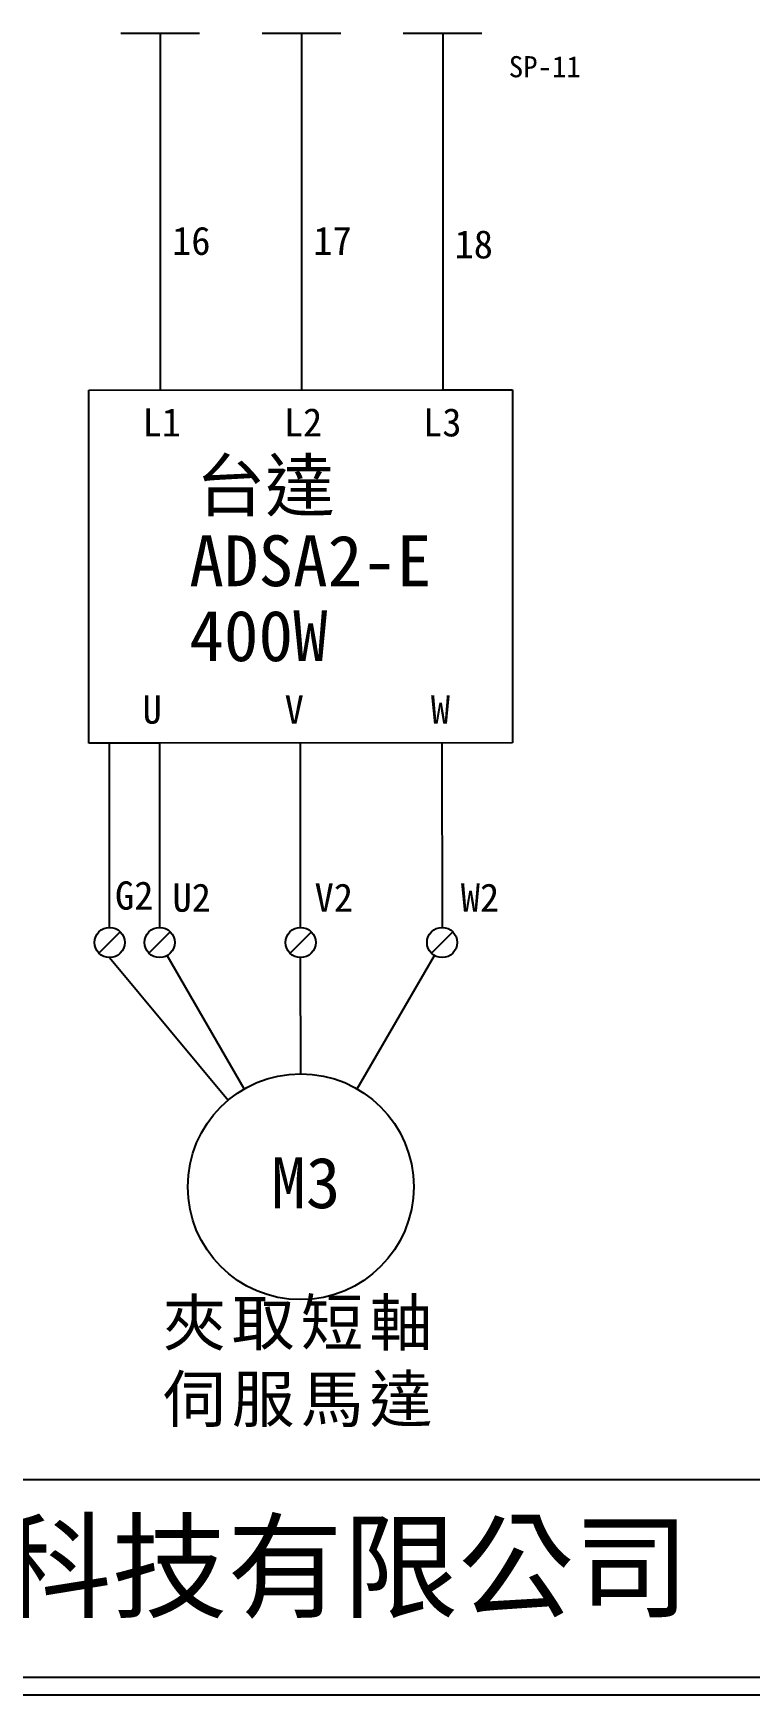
# Model space of a CAD drawing. Extents: x 10 to 297, y 3 to 207.
# Drawn here: x 92.2 to 142.9, y 3 to 120.7 of the extents above; entities that cross this region are included whole.
import ezdxf

# ---------------------------------------------------------------- set-up
doc = ezdxf.new("R2010")
doc.units = 0
doc.layers.get('0').update_dxf_attribs({"linetype": 'CONTINUOUS'})
doc.layers.add('圖框層', color=7, linetype='CONTINUOUS')
doc.layers.add('標尺寸層', color=3, linetype='CONTINUOUS')
doc.styles.add('STSL', font='kaiu.ttf')
doc.styles.add('標楷體', font='kaiu.ttf')

msp = doc.modelspace()

# ---------------------------------------------------------------- linework, layer by layer
for p, q in [((121.09, 70.43), (121.1, 57.36)), ((98.31, 57.05), (96.8, 55.53)), ((101.85, 57.05), (100.34, 55.53)), ((111.84, 57.04), (110.33, 55.53)), ((121.85, 57.05), (120.34, 55.53)), ((107.09, 45.92), (101.63, 55.36)), ((115.09, 45.92), (120.55, 55.37))]:
    msp.add_line(p, q)
for centre, radius in [((97.56, 56.29), 1.07), ((101.1, 56.29), 1.07), ((111.08, 56.29), 1.07), ((121.1, 56.29), 1.07), ((111.09, 38.99), 8)]:
    msp.add_circle(centre, radius)
at = {"layer": '圖框層', "color": 7}
for p, q in [((11.25, 18.25), (295.75, 18.25)), ((11.25, 4.25), (295.75, 4.25)), ((10, 3), (297, 3))]:
    msp.add_line(p, q, dxfattribs=at)
at = {"layer": '標尺寸層', "color": 7}
for p, q in [((98.35, 120.7), (103.92, 120.7)), ((101.14, 120.7), (101.14, 95.42)), ((108.35, 120.7), (113.92, 120.7)), ((111.14, 120.7), (111.14, 95.42)), ((118.35, 120.7), (123.92, 120.7)), ((121.14, 120.7), (121.14, 95.43)), ((96.09, 95.42), (121.08, 95.43)), ((96.09, 70.42), (96.09, 95.42)), ((121.08, 95.43), (126.08, 95.43)), ((126.08, 95.43), (126.08, 70.43)), ((101.09, 70.42), (96.09, 70.42)), ((97.56, 57.36), (97.56, 70.42)), ((126.08, 70.43), (101.09, 70.42)), ((101.09, 70.42), (101.1, 57.36)), ((111.08, 57.36), (111.08, 70.43)), ((97.56, 55.22), (105.96, 45.13)), ((111.09, 46.99), (111.08, 55.22))]:
    msp.add_line(p, q, dxfattribs=at)

# ---------------------------------------------------------------- texts
at = {"color": 0, "insert": (111.09, 30.99), "char_height": 3.25, "width": 24.1454, "attachment_point": 2, "style": '標楷體'}
msp.add_mtext('{\\T1.1;夾取短軸\\P伺服馬達}', dxfattribs=at)
at = {"layer": '圖框層', "color": 4, "style": 'STSL'}
for s, height, p in [('SP-11', 1.5, (125.82, 117.58)), ('16', 2, (101.98, 105)), ('17', 2, (111.98, 105)), ('18', 2, (121.98, 104.75)), ('L1', 2, (99.89, 92.14)), ('L2', 2, (109.89, 92.14)), ('L3', 2, (119.75, 92.14)), ('台達', 3.6, (103.67, 86.86)), ('ADSA2-E', 3.6, (103.2, 81.53)), ('400W', 3.6, (103.2, 76.22)), ('U', 2, (99.89, 71.79)), ('V', 2, (109.95, 71.79)), ('W', 2, (120.3, 71.79)), ('G2', 2, (97.94, 58.62)), ('U2', 2, (102.01, 58.47)), ('V2', 2, (112.07, 58.47)), ('W2', 2, (122.42, 58.47)), ('M3', 3.6, (109, 37.47)), ('泓陞自動化科技有限公司', 6, (48.6, 9.08))]:
    msp.add_text(s, height=height, dxfattribs=at).set_placement(p)

doc.saveas('drawing.dxf')
